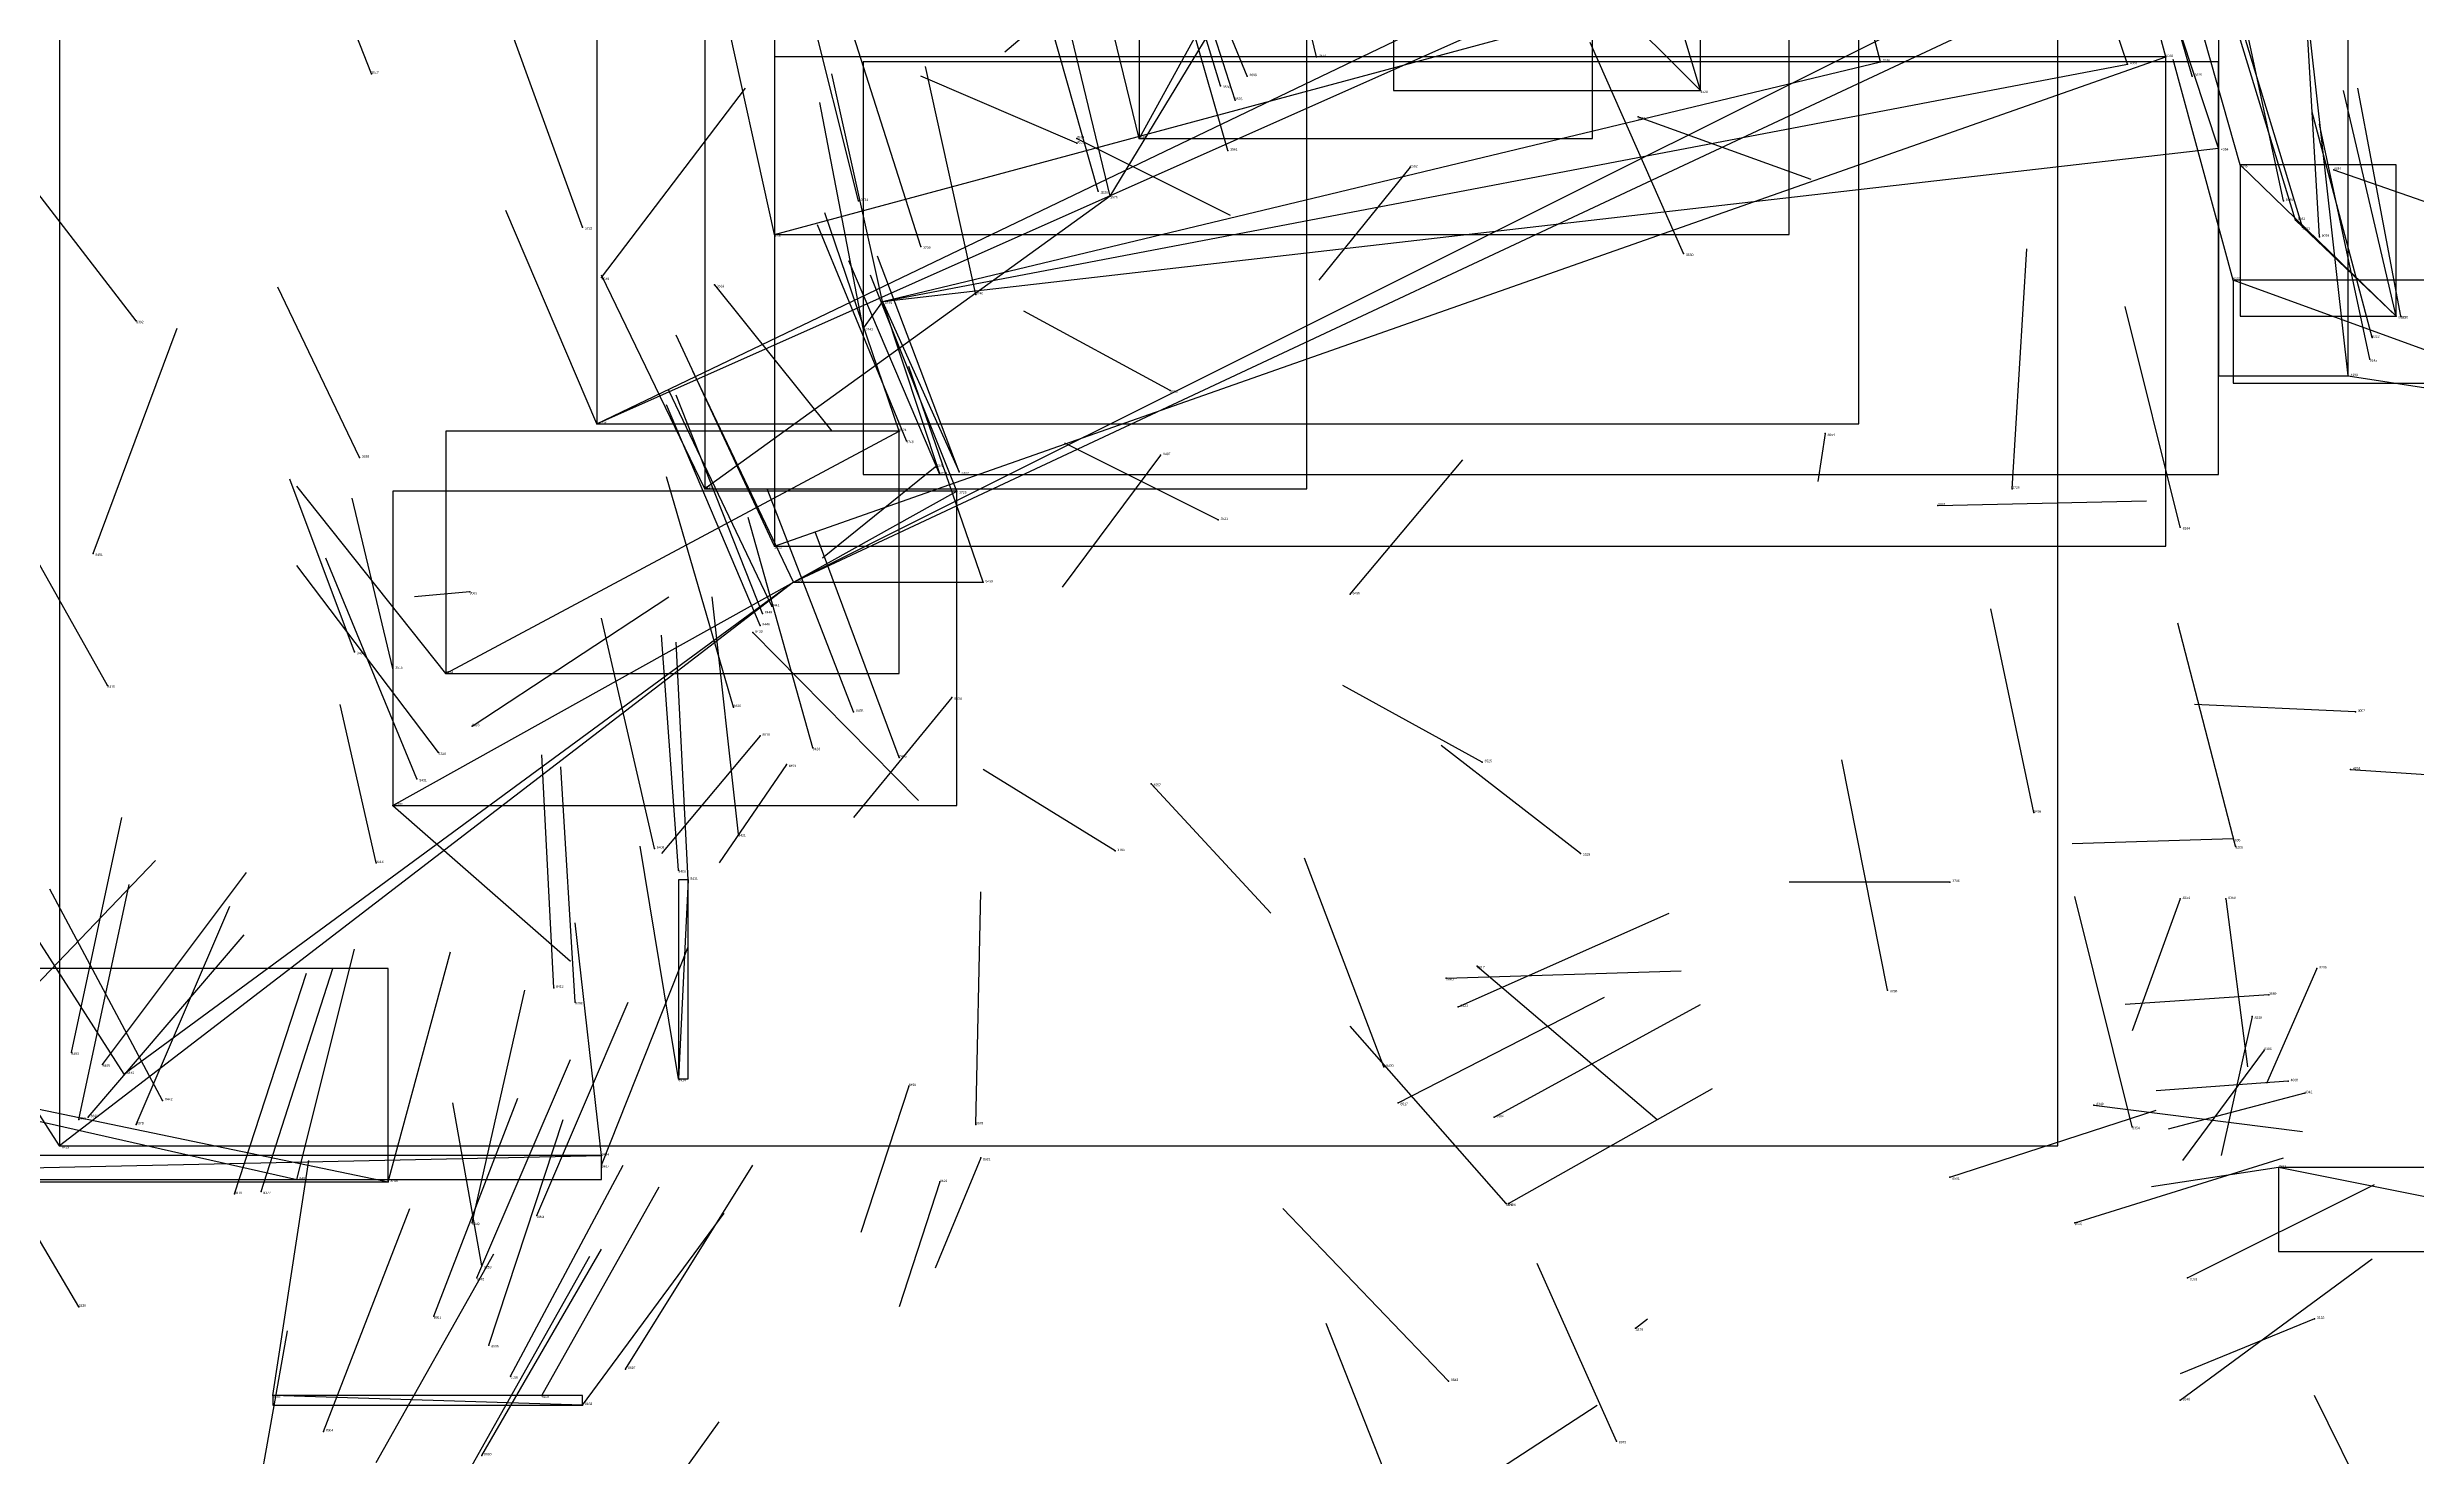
# Model space of a CAD drawing. Extents: x 59.1 to 70.8, y 600.3 to 605.1.
# Drawn here: x 64.146 to 65.134, y 602.588 to 603.175 of the extents above; entities that cross this region are included whole.
import ezdxf

# ---------------------------------------------------------------- set-up
doc = ezdxf.new("R2010")
doc.units = 0
for name, color, linetype in [('Clients', 3, 'CONTINUOUS'), ('Facilities', 3, 'CONTINUOUS'), ('Facilities_lines', 3, 'CONTINUOUS'), ('Min_max_boxes', 1, 'CONTINUOUS'), ('Normals', 1, 'CONTINUOUS'), ('Source_points', 5, 'CONTINUOUS'), ('Text', 3, 'CONTINUOUS')]:
    doc.layers.add(name, color=color, linetype=linetype)

msp = doc.modelspace()

# ---------------------------------------------------------------- linework, layer by layer
at = {"layer": 'Clients', "color": 5}
for p in [(65.029, 603.171, 458.54), (64.91, 603.169, 458.03), (65.013, 603.168, 458.215), (64.835, 603.157, 457.538), (64.601, 603.137, 457.957), (65.051, 603.133, 458.344), (65.06, 603.126, 458.412), (65.083, 603.103, 458.548), (65.057, 603.078, 458.532), (64.486, 603.058, 458.151), (64.501, 603.015, 458.527), (64.518, 602.997, 458.444), (64.526, 602.998, 458.434), (64.42, 602.991, 458.473), (64.525, 602.99, 458.229), (64.536, 602.952, 458.544), (64.178, 602.747, 458.651), (64.409, 602.745, 459.461), (64.151, 602.717, 458.7), (64.377, 602.713, 459.566), (65.076, 602.708, 455.951), (64.25, 602.703, 460.028), (64.288, 602.702, 460.001), (64.24, 602.613, 460.359)]:
    msp.add_point(p, dxfattribs=at)
at = {"layer": 'Facilities', "color": 3}
for p in [(64.675, 603.171, 457.667), (64.281, 603.164, 455.134), (64.646, 603.163, 457.69), (65.04, 603.163, 458.625), (64.635, 603.159, 457.734), (64.641, 603.153, 457.806), (64.809, 603.146, 455.804), (64.575, 603.137, 455.636), (64.575, 603.135, 455.712), (64.638, 603.132, 457.774), (64.714, 603.125, 463.073), (65.099, 603.124, 455.774), (64.584, 603.115, 457.745), (64.589, 603.113, 457.974), (64.484, 603.111, 458.294), (65.078, 603.111, 463.099), (64.369, 603.1, 458.104), (64.449, 603.097, 458.073), (64.51, 603.092, 458.384), (65.086, 603.1, 458.62), (65.093, 603.096, 462.201), (64.828, 603.089, 457.569), (64.377, 603.079, 462.535), (64.424, 603.076, 455.082), (64.533, 603.072, 458.014), (64.494, 603.069, 458.096), (65.125, 603.063, 458.732), (65.127, 603.063, 458.824), (64.183, 603.061, 459.113), (65.115, 603.054, 458.899), (65.114, 603.045, 463.04), (65.105, 603.038, 455.918), (64.614, 603.032, 455.61), (64.375, 603.018, 458.308), (64.887, 603.014, 460.779), (64.276, 603.004, 455.161), (64.504, 603.011, 458.232), (64.61, 603.005, 462.972), (64.516, 603, 463.167), (64.934, 602.984, 456.255), (64.965, 602.991, 458.062), (64.634, 602.978, 455.696), (65.035, 602.975, 459.628), (64.165, 602.964, 460.26), (64.449, 602.967, 458.459), (64.322, 602.948, 462.815), (64.457, 602.952, 458.472), (64.689, 602.947, 462.945), (64.443, 602.934, 458.581), (64.444, 602.939, 458.526), (64.448, 602.942, 458.64), (64.44, 602.931, 458.806), (64.274, 602.923, 455.136), (64.29, 602.916, 455.569), (64.312, 602.914, 458.403), (64.171, 602.909, 459.11), (64.523, 602.904, 462.814), (64.432, 602.9, 459.228), (64.482, 602.898, 458.813), (65.108, 602.898, 455.933), (64.323, 602.892, 461.565), (64.443, 602.888, 462.81), (64.309, 602.881, 458.287), (64.454, 602.876, 463.045), (64.465, 602.883, 458.866), (64.501, 602.879, 458.789), (64.744, 602.877, 455.986), (64.3, 602.87, 458.898), (64.606, 602.868, 455.636), (65.106, 602.874, 456.246), (64.29, 602.859, 458.507), (64.974, 602.856, 460.427), (64.434, 602.847, 459.083), (65.057, 602.845, 455.943), (64.283, 602.835, 455.838), (64.399, 602.841, 459.414), (64.591, 602.84, 456.02), (64.785, 602.839, 455.692), (65.058, 602.842, 459.547), (64.409, 602.832, 459.498), (64.413, 602.828, 459.247), (64.939, 602.827, 456.088), (65.035, 602.82, 462.811), (65.054, 602.82, 460.849), (64.729, 602.787, 457.762), (64.742, 602.792, 461.904), (65.092, 602.791, 463.198), (64.357, 602.783, 459.687), (64.366, 602.777, 459.611), (64.913, 602.782, 459.587), (65.072, 602.78, 455.94), (64.734, 602.775, 462.565), (65.065, 602.771, 462.739), (64.156, 602.756, 460.162), (65.07, 602.757, 463.158), (64.169, 602.751, 460.723), (64.703, 602.75, 458.631), (64.194, 602.736, 458.582), (64.505, 602.742, 463.094), (65.08, 602.744, 455.916), (65.087, 602.739, 456.125), (64.159, 602.728, 460.149), (64.163, 602.729, 460.769), (64.183, 602.726, 460.656), (64.533, 602.726, 460.564), (64.709, 602.735, 462.537), (64.749, 602.729, 462.46), (64.999, 602.734, 462.555), (65.015, 602.725, 460.841), (64.377, 602.709, 459.847), (64.535, 602.712, 462.669), (64.224, 602.697, 460.612), (64.235, 602.698, 460.535), (64.518, 602.702, 462.804), (64.939, 602.704, 462.442), (64.35, 602.688, 459.786), (64.754, 602.693, 461.952), (64.755, 602.693, 462.589), (64.323, 602.685, 459.933), (64.991, 602.685, 462.471), (64.327, 602.667, 455.547), (64.325, 602.662, 459.947), (65.038, 602.662, 457.098), (64.159, 602.65, 458.31), (64.307, 602.646, 459.885), (64.808, 602.641, 457.716), (65.091, 602.645, 455.954), (64.33, 602.634, 460.062), (64.339, 602.621, 460.131), (64.387, 602.624, 460.126), (64.73, 602.619, 461.833), (64.352, 602.613, 460.112), (64.369, 602.609, 460.254), (65.035, 602.611, 462.54), (64.261, 602.598, 460.322), (64.327, 602.588, 460.33), (64.8, 602.594, 458.813)]:
    msp.add_point(p, dxfattribs=at)
at = {"layer": 'Facilities_lines', "color": 3}
for p, q in [((65.105, 603.038, 455.918), (65.051, 603.522, 455.83)), ((64.707, 603.285, 457.341), (64.835, 603.157, 457.538)), ((64.375, 603.018, 458.308), (64.901, 603.252, 458.087)), ((64.589, 603.113, 457.974), (64.671, 603.248, 457.505)), ((64.651, 603.228, 457.559), (64.601, 603.137, 457.957)), ((64.375, 603.018, 458.308), (64.777, 603.211, 457.999)), ((64.449, 603.097, 458.073), (64.872, 603.211, 457.974)), ((64.457, 602.952, 458.472), (64.969, 603.208, 458.275)), ((64.457, 602.952, 458.472), (64.984, 603.199, 458.361)), ((64.449, 602.967, 458.459), (65.029, 603.171, 458.54)), ((64.494, 603.069, 458.096), (64.91, 603.169, 458.03)), ((64.494, 603.069, 458.096), (65.013, 603.168, 458.215)), ((64.494, 603.069, 458.096), (65.051, 603.133, 458.344)), ((65.125, 603.063, 458.732), (65.06, 603.126, 458.412)), ((64.589, 603.113, 457.974), (64.42, 602.991, 458.473)), ((65.125, 603.063, 458.732), (65.083, 603.103, 458.548)), ((65.175, 603.035, 458.784), (65.057, 603.078, 458.532)), ((64.494, 603.069, 458.096), (64.486, 603.058, 458.151)), ((64.494, 603.069, 458.096), (64.526, 602.998, 458.434)), ((64.494, 603.069, 458.096), (64.518, 602.997, 458.444)), ((64.312, 602.914, 458.403), (64.501, 603.015, 458.527)), ((64.29, 602.859, 458.507), (64.525, 602.99, 458.229)), ((64.457, 602.952, 458.472), (64.151, 602.717, 458.7)), ((64.457, 602.952, 458.472), (64.178, 602.747, 458.651)), ((64.457, 602.952, 458.472), (64.536, 602.952, 458.544)), ((64.413, 602.828, 459.247), (64.409, 602.745, 459.461)), ((63.861, 602.791, 459.845), (64.25, 602.703, 460.028)), ((63.861, 602.791, 459.845), (64.288, 602.702, 460.001)), ((63.91, 602.703, 459.729), (64.377, 602.713, 459.566)), ((65.251, 602.673, 456.144), (65.076, 602.708, 455.951)), ((64.369, 602.609, 460.254), (64.24, 602.613, 460.359))]:
    msp.add_line(p, q, dxfattribs=at)
at = {"layer": 'Min_max_boxes', "color": 1}
for p, q in [((65.051, 603.522, 455.83), (65.051, 603.038, 455.83)), ((65.051, 603.522, 455.918), (65.051, 603.038, 455.918)), ((65.105, 603.038, 455.83), (65.105, 603.522, 455.83)), ((65.105, 603.038, 455.918), (65.105, 603.522, 455.918)), ((64.601, 603.286, 457.533), (64.601, 603.137, 457.533)), ((64.601, 603.286, 457.957), (64.601, 603.137, 457.957)), ((64.707, 603.285, 457.341), (64.707, 603.157, 457.341)), ((64.707, 603.285, 457.538), (64.707, 603.157, 457.538)), ((64.79, 603.137, 457.533), (64.79, 603.286, 457.533)), ((64.79, 603.137, 457.957), (64.79, 603.286, 457.957)), ((64.835, 603.157, 457.341), (64.835, 603.285, 457.341)), ((64.835, 603.157, 457.538), (64.835, 603.285, 457.538)), ((64.375, 603.252, 457.999), (64.375, 603.018, 457.999)), ((64.375, 603.252, 458.308), (64.375, 603.018, 458.308)), ((64.901, 603.018, 457.999), (64.901, 603.252, 457.999)), ((64.901, 603.018, 458.308), (64.901, 603.252, 458.308)), ((64.42, 603.248, 457.505), (64.42, 602.991, 457.505)), ((64.42, 603.248, 458.473), (64.42, 602.991, 458.473)), ((64.671, 602.991, 457.505), (64.671, 603.248, 457.505)), ((64.671, 602.991, 458.473), (64.671, 603.248, 458.473)), ((64.449, 603.211, 457.974), (64.449, 603.097, 457.974)), ((64.449, 603.211, 458.073), (64.449, 603.097, 458.073)), ((64.872, 603.097, 457.974), (64.872, 603.211, 457.974)), ((64.872, 603.097, 458.073), (64.872, 603.211, 458.073)), ((64.151, 603.208, 458.275), (64.151, 602.717, 458.275)), ((64.151, 603.208, 458.7), (64.151, 602.717, 458.7)), ((64.984, 602.717, 458.275), (64.984, 603.208, 458.275)), ((64.984, 602.717, 458.7), (64.984, 603.208, 458.7)), ((65.029, 603.171, 458.459), (64.449, 603.171, 458.459)), ((64.449, 603.171, 458.459), (64.449, 602.967, 458.459)), ((65.029, 603.171, 458.54), (64.449, 603.171, 458.54)), ((64.449, 603.171, 458.54), (64.449, 602.967, 458.54)), ((64.449, 603.171, 458.459), (64.449, 603.171, 458.54)), ((65.029, 602.967, 458.459), (65.029, 603.171, 458.459)), ((65.029, 602.967, 458.54), (65.029, 603.171, 458.54)), ((65.029, 603.171, 458.459), (65.029, 603.171, 458.54)), ((65.051, 603.169, 458.03), (64.486, 603.169, 458.03)), ((64.486, 603.169, 458.03), (64.486, 602.997, 458.03)), ((65.051, 603.169, 458.444), (64.486, 603.169, 458.444)), ((64.486, 603.169, 458.444), (64.486, 602.997, 458.444)), ((64.486, 603.169, 458.03), (64.486, 603.169, 458.444)), ((65.051, 602.997, 458.03), (65.051, 603.169, 458.03)), ((65.051, 602.997, 458.444), (65.051, 603.169, 458.444)), ((65.051, 603.169, 458.03), (65.051, 603.169, 458.444)), ((64.707, 603.157, 457.341), (64.835, 603.157, 457.341)), ((64.707, 603.157, 457.538), (64.835, 603.157, 457.538)), ((64.707, 603.157, 457.341), (64.707, 603.157, 457.538)), ((64.835, 603.157, 457.341), (64.835, 603.157, 457.538)), ((64.601, 603.137, 457.533), (64.79, 603.137, 457.533)), ((64.601, 603.137, 457.957), (64.79, 603.137, 457.957)), ((64.601, 603.137, 457.533), (64.601, 603.137, 457.957)), ((64.79, 603.137, 457.533), (64.79, 603.137, 457.957)), ((65.125, 603.126, 458.412), (65.06, 603.126, 458.412)), ((65.06, 603.126, 458.412), (65.06, 603.063, 458.412)), ((65.125, 603.126, 458.732), (65.06, 603.126, 458.732)), ((65.06, 603.126, 458.732), (65.06, 603.063, 458.732)), ((65.06, 603.126, 458.412), (65.06, 603.126, 458.732)), ((65.125, 603.063, 458.412), (65.125, 603.126, 458.412)), ((65.125, 603.063, 458.732), (65.125, 603.126, 458.732)), ((65.125, 603.126, 458.412), (65.125, 603.126, 458.732)), ((64.449, 603.097, 457.974), (64.872, 603.097, 457.974)), ((64.449, 603.097, 458.073), (64.872, 603.097, 458.073)), ((64.449, 603.097, 457.974), (64.449, 603.097, 458.073)), ((64.872, 603.097, 457.974), (64.872, 603.097, 458.073)), ((65.175, 603.078, 458.532), (65.057, 603.078, 458.532)), ((65.057, 603.078, 458.532), (65.057, 603.035, 458.532)), ((65.175, 603.078, 458.784), (65.057, 603.078, 458.784)), ((65.057, 603.078, 458.784), (65.057, 603.035, 458.784)), ((65.057, 603.078, 458.532), (65.057, 603.078, 458.784)), ((65.06, 603.063, 458.412), (65.125, 603.063, 458.412)), ((65.06, 603.063, 458.732), (65.125, 603.063, 458.732)), ((65.06, 603.063, 458.412), (65.06, 603.063, 458.732)), ((65.125, 603.063, 458.412), (65.125, 603.063, 458.732)), ((65.051, 603.038, 455.83), (65.105, 603.038, 455.83)), ((65.051, 603.038, 455.918), (65.105, 603.038, 455.918)), ((65.051, 603.038, 455.83), (65.051, 603.038, 455.918)), ((65.057, 603.035, 458.532), (65.175, 603.035, 458.532)), ((65.057, 603.035, 458.784), (65.175, 603.035, 458.784)), ((65.057, 603.035, 458.532), (65.057, 603.035, 458.784)), ((65.105, 603.038, 455.83), (65.105, 603.038, 455.918)), ((64.501, 603.015, 458.403), (64.312, 603.015, 458.403)), ((64.312, 603.015, 458.403), (64.312, 602.914, 458.403)), ((64.501, 603.015, 458.527), (64.312, 603.015, 458.527)), ((64.312, 603.015, 458.527), (64.312, 602.914, 458.527)), ((64.312, 603.015, 458.403), (64.312, 603.015, 458.527)), ((64.375, 603.018, 457.999), (64.901, 603.018, 457.999)), ((64.375, 603.018, 458.308), (64.901, 603.018, 458.308)), ((64.375, 603.018, 457.999), (64.375, 603.018, 458.308)), ((64.501, 602.914, 458.403), (64.501, 603.015, 458.403)), ((64.501, 602.914, 458.527), (64.501, 603.015, 458.527)), ((64.501, 603.015, 458.403), (64.501, 603.015, 458.527)), ((64.901, 603.018, 457.999), (64.901, 603.018, 458.308)), ((64.486, 602.997, 458.03), (65.051, 602.997, 458.03)), ((64.486, 602.997, 458.444), (65.051, 602.997, 458.444)), ((64.486, 602.997, 458.03), (64.486, 602.997, 458.444)), ((65.051, 602.997, 458.03), (65.051, 602.997, 458.444)), ((64.525, 602.99, 458.229), (64.29, 602.99, 458.229)), ((64.29, 602.99, 458.229), (64.29, 602.859, 458.229)), ((64.525, 602.99, 458.507), (64.29, 602.99, 458.507)), ((64.29, 602.99, 458.507), (64.29, 602.859, 458.507)), ((64.29, 602.99, 458.229), (64.29, 602.99, 458.507)), ((64.42, 602.991, 457.505), (64.671, 602.991, 457.505)), ((64.42, 602.991, 458.473), (64.671, 602.991, 458.473)), ((64.42, 602.991, 457.505), (64.42, 602.991, 458.473)), ((64.525, 602.859, 458.229), (64.525, 602.99, 458.229)), ((64.525, 602.859, 458.507), (64.525, 602.99, 458.507)), ((64.525, 602.99, 458.229), (64.525, 602.99, 458.507)), ((64.671, 602.991, 457.505), (64.671, 602.991, 458.473)), ((64.449, 602.967, 458.459), (65.029, 602.967, 458.459)), ((64.449, 602.967, 458.54), (65.029, 602.967, 458.54)), ((64.449, 602.967, 458.459), (64.449, 602.967, 458.54)), ((65.029, 602.967, 458.459), (65.029, 602.967, 458.54)), ((64.312, 602.914, 458.403), (64.501, 602.914, 458.403)), ((64.312, 602.914, 458.527), (64.501, 602.914, 458.527)), ((64.312, 602.914, 458.403), (64.312, 602.914, 458.527)), ((64.501, 602.914, 458.403), (64.501, 602.914, 458.527)), ((64.29, 602.859, 458.229), (64.525, 602.859, 458.229)), ((64.29, 602.859, 458.507), (64.525, 602.859, 458.507)), ((64.29, 602.859, 458.229), (64.29, 602.859, 458.507)), ((64.525, 602.859, 458.229), (64.525, 602.859, 458.507)), ((64.413, 602.828, 459.247), (64.409, 602.828, 459.247)), ((64.409, 602.828, 459.247), (64.409, 602.745, 459.247)), ((64.413, 602.828, 459.461), (64.409, 602.828, 459.461)), ((64.409, 602.828, 459.461), (64.409, 602.745, 459.461)), ((64.409, 602.828, 459.247), (64.409, 602.828, 459.461)), ((64.413, 602.745, 459.247), (64.413, 602.828, 459.247)), ((64.413, 602.745, 459.461), (64.413, 602.828, 459.461)), ((64.413, 602.828, 459.247), (64.413, 602.828, 459.461)), ((64.288, 602.791, 459.845), (63.861, 602.791, 459.845)), ((64.288, 602.791, 460.028), (63.861, 602.791, 460.028)), ((64.288, 602.702, 459.845), (64.288, 602.791, 459.845)), ((64.288, 602.702, 460.028), (64.288, 602.791, 460.028)), ((64.288, 602.791, 459.845), (64.288, 602.791, 460.028)), ((64.409, 602.745, 459.247), (64.413, 602.745, 459.247)), ((64.409, 602.745, 459.461), (64.413, 602.745, 459.461)), ((64.409, 602.745, 459.247), (64.409, 602.745, 459.461)), ((64.413, 602.745, 459.247), (64.413, 602.745, 459.461)), ((64.151, 602.717, 458.275), (64.984, 602.717, 458.275)), ((64.151, 602.717, 458.7), (64.984, 602.717, 458.7)), ((64.151, 602.717, 458.275), (64.151, 602.717, 458.7)), ((64.984, 602.717, 458.275), (64.984, 602.717, 458.7)), ((64.377, 602.713, 459.566), (63.91, 602.713, 459.566)), ((64.377, 602.713, 459.729), (63.91, 602.713, 459.729)), ((64.377, 602.703, 459.566), (64.377, 602.713, 459.566)), ((64.377, 602.703, 459.729), (64.377, 602.713, 459.729)), ((64.377, 602.713, 459.566), (64.377, 602.713, 459.729)), ((65.251, 602.708, 455.951), (65.076, 602.708, 455.951)), ((65.076, 602.708, 455.951), (65.076, 602.673, 455.951)), ((65.251, 602.708, 456.144), (65.076, 602.708, 456.144)), ((65.076, 602.708, 456.144), (65.076, 602.673, 456.144)), ((65.076, 602.708, 455.951), (65.076, 602.708, 456.144)), ((63.861, 602.702, 459.845), (64.288, 602.702, 459.845)), ((63.861, 602.702, 460.028), (64.288, 602.702, 460.028)), ((63.91, 602.703, 459.566), (64.377, 602.703, 459.566)), ((63.91, 602.703, 459.729), (64.377, 602.703, 459.729)), ((64.288, 602.702, 459.845), (64.288, 602.702, 460.028)), ((64.377, 602.703, 459.566), (64.377, 602.703, 459.729)), ((65.076, 602.673, 455.951), (65.251, 602.673, 455.951)), ((65.076, 602.673, 456.144), (65.251, 602.673, 456.144)), ((65.076, 602.673, 455.951), (65.076, 602.673, 456.144)), ((64.369, 602.613, 460.254), (64.24, 602.613, 460.254)), ((64.24, 602.613, 460.254), (64.24, 602.609, 460.254)), ((64.369, 602.613, 460.359), (64.24, 602.613, 460.359)), ((64.24, 602.613, 460.359), (64.24, 602.609, 460.359)), ((64.24, 602.613, 460.254), (64.24, 602.613, 460.359)), ((64.24, 602.609, 460.254), (64.369, 602.609, 460.254)), ((64.24, 602.609, 460.359), (64.369, 602.609, 460.359)), ((64.24, 602.609, 460.254), (64.24, 602.609, 460.359)), ((64.369, 602.609, 460.254), (64.369, 602.613, 460.254)), ((64.369, 602.609, 460.359), (64.369, 602.613, 460.359)), ((64.369, 602.613, 460.254), (64.369, 602.613, 460.359)), ((64.369, 602.609, 460.254), (64.369, 602.609, 460.359))]:
    msp.add_line(p, q, dxfattribs=at)
at = {"layer": 'Normals', "color": 1}
for p, q in [((64.675, 603.171, 457.667), (64.652, 603.267, 457.685)), ((64.91, 603.169, 458.03), (64.885, 603.264, 458.05)), ((65.013, 603.168, 458.215), (64.982, 603.26, 458.239)), ((65.029, 603.171, 458.54), (65.004, 603.264, 458.567)), ((64.635, 603.159, 457.734), (64.606, 603.253, 457.753)), ((64.646, 603.163, 457.69), (64.609, 603.254, 457.709)), ((64.835, 603.157, 457.538), (64.807, 603.251, 457.558)), ((65.04, 603.163, 458.625), (65.013, 603.257, 458.648)), ((64.641, 603.153, 457.806), (64.611, 603.247, 457.823)), ((64.281, 603.164, 455.134), (64.253, 603.236, 455.198)), ((64.601, 603.137, 457.957), (64.578, 603.232, 457.976)), ((64.638, 603.132, 457.774), (64.611, 603.226, 457.794)), ((65.051, 603.133, 458.344), (65.021, 603.224, 458.372)), ((64.584, 603.115, 457.745), (64.557, 603.21, 457.762)), ((65.06, 603.126, 458.412), (65.034, 603.218, 458.442)), ((64.484, 603.111, 458.294), (64.461, 603.203, 458.325)), ((64.584, 603.206, 463.169), (64.545, 603.173, 463.255)), ((64.589, 603.113, 457.974), (64.566, 603.208, 457.993)), ((65.078, 603.111, 463.099), (65.057, 603.209, 463.106)), ((64.369, 603.1, 458.104), (64.336, 603.191, 458.13)), ((64.449, 603.097, 458.073), (64.428, 603.192, 458.098)), ((65.083, 603.103, 458.548), (65.055, 603.195, 458.575)), ((65.086, 603.1, 458.62), (65.058, 603.192, 458.646)), ((64.51, 603.092, 458.384), (64.481, 603.183, 458.413)), ((65.093, 603.096, 462.201), (65.088, 603.181, 462.148)), ((64.828, 603.089, 457.569), (64.789, 603.177, 457.595)), ((64.494, 603.069, 458.096), (64.473, 603.164, 458.119)), ((64.575, 603.135, 455.712), (64.51, 603.163, 455.782)), ((64.533, 603.072, 458.014), (64.512, 603.167, 458.037)), ((65.057, 603.078, 458.532), (65.032, 603.17, 458.563)), ((64.377, 603.079, 462.535), (64.437, 603.158, 462.546)), ((64.486, 603.058, 458.151), (64.468, 603.152, 458.178)), ((65.125, 603.063, 458.732), (65.103, 603.157, 458.757)), ((65.127, 603.063, 458.824), (65.109, 603.158, 458.85)), ((64.809, 603.146, 455.804), (64.881, 603.12, 455.74)), ((65.115, 603.054, 458.899), (65.09, 603.148, 458.923)), ((65.114, 603.045, 463.04), (65.093, 603.143, 463.047)), ((64.183, 603.061, 459.113), (64.122, 603.14, 459.109)), ((64.575, 603.137, 455.636), (64.639, 603.105, 455.567)), ((64.714, 603.125, 463.073), (64.676, 603.078, 463.153)), ((65.099, 603.124, 455.774), (65.179, 603.096, 455.721)), ((64.375, 603.018, 458.308), (64.337, 603.107, 458.334)), ((64.501, 603.015, 458.527), (64.47, 603.106, 458.555)), ((64.504, 603.011, 458.232), (64.467, 603.101, 458.257)), ((64.518, 602.997, 458.444), (64.48, 603.086, 458.469)), ((64.526, 602.998, 458.434), (64.492, 603.088, 458.461)), ((64.965, 602.991, 458.062), (64.971, 603.091, 458.058)), ((64.276, 603.004, 455.161), (64.242, 603.075, 455.223)), ((64.42, 602.991, 458.473), (64.377, 603.08, 458.489)), ((64.424, 603.076, 455.082), (64.473, 603.015, 455.02)), ((64.525, 602.99, 458.229), (64.489, 603.08, 458.254)), ((64.614, 603.032, 455.61), (64.553, 603.065, 455.682)), ((65.035, 602.975, 459.628), (65.012, 603.067, 459.66)), ((64.165, 602.964, 460.26), (64.2, 603.058, 460.261)), ((64.449, 602.967, 458.459), (64.408, 603.055, 458.483)), ((64.536, 602.952, 458.544), (64.505, 603.042, 458.573)), ((64.457, 602.952, 458.472), (64.415, 603.04, 458.494)), ((65.105, 603.038, 455.918), (65.19, 603.025, 455.868)), ((64.443, 602.934, 458.581), (64.404, 603.026, 458.589)), ((64.448, 602.942, 458.64), (64.405, 603.032, 458.643)), ((64.444, 602.939, 458.526), (64.408, 603.03, 458.548)), ((64.887, 603.014, 460.779), (64.884, 602.994, 460.877)), ((64.61, 603.005, 462.972), (64.569, 602.95, 463.045)), ((64.634, 602.978, 455.696), (64.57, 603.01, 455.766)), ((64.689, 602.947, 462.945), (64.736, 603.003, 462.877)), ((64.171, 602.909, 459.11), (64.122, 602.996, 459.112)), ((64.274, 602.923, 455.136), (64.247, 602.995, 455.2)), ((64.432, 602.9, 459.228), (64.404, 602.996, 459.239)), ((64.516, 603, 463.167), (64.469, 602.962, 463.246)), ((64.312, 602.914, 458.403), (64.25, 602.992, 458.413)), ((64.29, 602.916, 455.569), (64.273, 602.987, 455.638)), ((64.482, 602.898, 458.813), (64.446, 602.991, 458.81)), ((64.934, 602.984, 456.255), (65.021, 602.986, 456.206)), ((64.465, 602.883, 458.866), (64.438, 602.979, 458.873)), ((64.501, 602.879, 458.789), (64.466, 602.973, 458.789)), ((64.309, 602.881, 458.287), (64.25, 602.959, 458.307)), ((64.3, 602.87, 458.898), (64.262, 602.962, 458.899)), ((64.322, 602.948, 462.815), (64.299, 602.946, 462.912)), ((64.323, 602.892, 461.565), (64.405, 602.946, 461.545)), ((64.434, 602.847, 459.083), (64.423, 602.946, 459.094)), ((64.399, 602.841, 459.414), (64.377, 602.937, 459.433)), ((64.974, 602.856, 460.427), (64.956, 602.941, 460.377)), ((65.058, 602.842, 459.547), (65.034, 602.935, 459.575)), ((64.409, 602.832, 459.498), (64.402, 602.93, 459.517)), ((64.413, 602.828, 459.247), (64.408, 602.927, 459.261)), ((64.44, 602.931, 458.806), (64.509, 602.861, 458.824)), ((64.523, 602.904, 462.814), (64.482, 602.854, 462.891)), ((64.744, 602.877, 455.986), (64.686, 602.909, 456.061)), ((64.283, 602.835, 455.838), (64.268, 602.901, 455.912)), ((65.108, 602.898, 455.933), (65.041, 602.901, 456.008)), ((64.443, 602.888, 462.81), (64.402, 602.839, 462.886)), ((64.785, 602.839, 455.692), (64.727, 602.884, 455.76)), ((64.357, 602.783, 459.687), (64.352, 602.88, 459.71)), ((64.366, 602.777, 459.611), (64.36, 602.875, 459.63)), ((64.454, 602.876, 463.045), (64.426, 602.835, 463.132)), ((64.913, 602.782, 459.587), (64.894, 602.878, 459.61)), ((64.591, 602.84, 456.02), (64.536, 602.874, 456.096)), ((64.606, 602.868, 455.636), (64.656, 602.814, 455.568)), ((65.106, 602.874, 456.246), (65.197, 602.868, 456.205)), ((64.29, 602.859, 458.507), (64.364, 602.794, 458.522)), ((64.156, 602.756, 460.162), (64.177, 602.854, 460.168)), ((65.057, 602.845, 455.943), (64.99, 602.843, 456.017)), ((64.122, 602.764, 460.865), (64.191, 602.836, 460.858)), ((64.409, 602.745, 459.461), (64.393, 602.842, 459.48)), ((64.703, 602.75, 458.631), (64.67, 602.837, 458.669)), ((64.178, 602.747, 458.651), (64.124, 602.831, 458.641)), ((64.159, 602.728, 460.149), (64.18, 602.826, 460.156)), ((64.169, 602.751, 460.723), (64.229, 602.831, 460.724)), ((64.939, 602.827, 456.088), (64.872, 602.827, 456.163)), ((64.194, 602.736, 458.582), (64.147, 602.824, 458.583)), ((64.183, 602.726, 460.656), (64.222, 602.817, 460.673)), ((64.533, 602.726, 460.564), (64.535, 602.823, 460.587)), ((65.015, 602.725, 460.841), (64.991, 602.821, 460.857)), ((65.035, 602.82, 462.811), (65.015, 602.765, 462.892)), ((65.054, 602.82, 460.849), (65.063, 602.75, 460.92)), ((64.163, 602.729, 460.769), (64.228, 602.805, 460.768)), ((64.377, 602.713, 459.566), (64.366, 602.81, 459.586)), ((64.734, 602.775, 462.565), (64.822, 602.814, 462.592)), ((64.151, 602.717, 458.7), (64.097, 602.801, 458.69)), ((64.25, 602.703, 460.028), (64.274, 602.799, 460.039)), ((64.288, 602.702, 460.001), (64.314, 602.798, 460.014)), ((64.377, 602.709, 459.847), (64.413, 602.8, 459.866)), ((64.224, 602.697, 460.612), (64.254, 602.789, 460.637)), ((64.235, 602.698, 460.535), (64.265, 602.791, 460.557)), ((64.729, 602.787, 457.762), (64.827, 602.79, 457.783)), ((64.742, 602.792, 461.904), (64.817, 602.728, 461.919)), ((65.092, 602.791, 463.198), (65.071, 602.743, 463.283)), ((64.323, 602.685, 459.933), (64.345, 602.782, 459.948)), ((64.35, 602.688, 459.786), (64.388, 602.777, 459.809)), ((64.709, 602.735, 462.537), (64.795, 602.779, 462.563)), ((64.749, 602.729, 462.46), (64.835, 602.776, 462.48)), ((65.072, 602.78, 455.94), (65.012, 602.776, 456.02)), ((64.754, 602.693, 461.952), (64.689, 602.767, 461.938)), ((65.065, 602.771, 462.739), (65.052, 602.713, 462.819)), ((65.07, 602.757, 463.158), (65.036, 602.711, 463.24)), ((64.325, 602.662, 459.947), (64.364, 602.753, 459.959)), ((64.159, 602.65, 458.31), (64.108, 602.736, 458.316)), ((64.307, 602.646, 459.885), (64.342, 602.737, 459.909)), ((64.505, 602.742, 463.094), (64.485, 602.681, 463.171)), ((64.755, 602.693, 462.589), (64.84, 602.741, 462.61)), ((65.08, 602.744, 455.916), (65.025, 602.74, 455.999)), ((65.087, 602.739, 456.125), (65.03, 602.724, 456.206)), ((64.327, 602.667, 455.547), (64.315, 602.735, 455.619)), ((64.33, 602.634, 460.062), (64.361, 602.728, 460.072)), ((64.939, 602.704, 462.442), (65.025, 602.732, 462.485)), ((64.999, 602.734, 462.555), (65.086, 602.723, 462.604)), ((64.24, 602.613, 460.359), (64.255, 602.711, 460.373)), ((64.339, 602.621, 460.131), (64.386, 602.709, 460.134)), ((64.387, 602.624, 460.126), (64.44, 602.709, 460.134)), ((64.535, 602.712, 462.669), (64.516, 602.666, 462.756)), ((64.991, 602.685, 462.471), (65.078, 602.712, 462.512)), ((65.076, 602.708, 455.951), (65.023, 602.7, 456.036)), ((64.352, 602.613, 460.112), (64.401, 602.7, 460.119)), ((64.518, 602.702, 462.804), (64.501, 602.65, 462.888)), ((65.038, 602.662, 457.098), (65.116, 602.701, 457.146)), ((64.261, 602.598, 460.322), (64.297, 602.691, 460.33)), ((64.369, 602.609, 460.254), (64.428, 602.689, 460.256)), ((64.73, 602.619, 461.833), (64.661, 602.691, 461.838)), ((64.283, 602.585, 460.295), (64.332, 602.672, 460.304)), ((64.323, 602.584, 460.273), (64.372, 602.671, 460.282)), ((64.327, 602.588, 460.33), (64.377, 602.674, 460.34)), ((64.8, 602.594, 458.813), (64.767, 602.668, 458.871)), ((65.035, 602.611, 462.54), (65.115, 602.67, 462.552)), ((64.229, 602.544, 460.425), (64.246, 602.64, 460.445)), ((64.715, 602.552, 461.764), (64.679, 602.643, 461.782)), ((64.808, 602.641, 457.716), (64.813, 602.645, 457.816)), ((65.091, 602.645, 455.954), (65.035, 602.622, 456.033)), ((64.709, 602.555, 462.637), (64.792, 602.609, 462.651)), ((65.133, 602.528, 459.445), (65.091, 602.613, 459.477)), ((64.369, 602.523, 460.762), (64.426, 602.602, 460.783))]:
    msp.add_line(p, q, dxfattribs=at)
at = {"layer": 'Source_points', "color": 5}
for p in [(64.675, 603.171, 457.667), (65.029, 603.171, 458.54), (64.281, 603.164, 455.134), (64.646, 603.163, 457.69), (64.91, 603.169, 458.03), (65.013, 603.168, 458.215), (65.04, 603.163, 458.625), (64.635, 603.159, 457.734), (64.641, 603.153, 457.806), (64.835, 603.157, 457.538), (64.809, 603.146, 455.804), (64.575, 603.137, 455.636), (64.575, 603.135, 455.712), (64.601, 603.137, 457.957), (64.638, 603.132, 457.774), (65.051, 603.133, 458.344), (64.714, 603.125, 463.073), (65.06, 603.126, 458.412), (65.099, 603.124, 455.774), (64.584, 603.115, 457.745), (64.589, 603.113, 457.974), (64.484, 603.111, 458.294), (65.078, 603.111, 463.099), (65.083, 603.103, 458.548), (64.369, 603.1, 458.104), (64.449, 603.097, 458.073), (64.51, 603.092, 458.384), (65.086, 603.1, 458.62), (65.093, 603.096, 462.201), (64.828, 603.089, 457.569), (64.377, 603.079, 462.535), (64.424, 603.076, 455.082), (64.533, 603.072, 458.014), (65.057, 603.078, 458.532), (64.494, 603.069, 458.096), (65.125, 603.063, 458.732), (65.127, 603.063, 458.824), (64.183, 603.061, 459.113), (64.486, 603.058, 458.151), (65.115, 603.054, 458.899), (65.114, 603.045, 463.04), (65.105, 603.038, 455.918), (64.614, 603.032, 455.61), (64.375, 603.018, 458.308), (64.501, 603.015, 458.527), (64.887, 603.014, 460.779), (64.276, 603.004, 455.161), (64.504, 603.011, 458.232), (64.61, 603.005, 462.972), (64.516, 603, 463.167), (64.518, 602.997, 458.444), (64.526, 602.998, 458.434), (64.42, 602.991, 458.473), (64.525, 602.99, 458.229), (64.934, 602.984, 456.255), (64.965, 602.991, 458.062), (64.634, 602.978, 455.696), (65.035, 602.975, 459.628), (64.165, 602.964, 460.26), (64.449, 602.967, 458.459), (64.322, 602.948, 462.815), (64.457, 602.952, 458.472), (64.536, 602.952, 458.544), (64.689, 602.947, 462.945), (64.443, 602.934, 458.581), (64.444, 602.939, 458.526), (64.448, 602.942, 458.64), (64.44, 602.931, 458.806), (64.274, 602.923, 455.136), (64.29, 602.916, 455.569), (64.312, 602.914, 458.403), (64.171, 602.909, 459.11), (64.523, 602.904, 462.814), (64.432, 602.9, 459.228), (64.482, 602.898, 458.813), (65.108, 602.898, 455.933), (64.323, 602.892, 461.565), (64.443, 602.888, 462.81), (64.309, 602.881, 458.287), (64.454, 602.876, 463.045), (64.465, 602.883, 458.866), (64.501, 602.879, 458.789), (64.744, 602.877, 455.986), (64.3, 602.87, 458.898), (64.606, 602.868, 455.636), (65.106, 602.874, 456.246), (64.29, 602.859, 458.507), (64.974, 602.856, 460.427), (64.434, 602.847, 459.083), (65.057, 602.845, 455.943), (64.283, 602.835, 455.838), (64.399, 602.841, 459.414), (64.591, 602.84, 456.02), (64.785, 602.839, 455.692), (65.058, 602.842, 459.547), (64.409, 602.832, 459.498), (64.413, 602.828, 459.247), (64.939, 602.827, 456.088), (65.035, 602.82, 462.811), (65.054, 602.82, 460.849), (64.729, 602.787, 457.762), (64.742, 602.792, 461.904), (65.092, 602.791, 463.198), (64.357, 602.783, 459.687), (64.366, 602.777, 459.611), (64.913, 602.782, 459.587), (65.072, 602.78, 455.94), (64.734, 602.775, 462.565), (65.065, 602.771, 462.739), (64.156, 602.756, 460.162), (65.07, 602.757, 463.158), (64.169, 602.751, 460.723), (64.178, 602.747, 458.651), (64.703, 602.75, 458.631), (64.194, 602.736, 458.582), (64.409, 602.745, 459.461), (64.505, 602.742, 463.094), (65.08, 602.744, 455.916), (65.087, 602.739, 456.125), (64.159, 602.728, 460.149), (64.163, 602.729, 460.769), (64.183, 602.726, 460.656), (64.533, 602.726, 460.564), (64.709, 602.735, 462.537), (64.749, 602.729, 462.46), (64.999, 602.734, 462.555), (64.151, 602.717, 458.7), (65.015, 602.725, 460.841), (64.377, 602.713, 459.566), (64.377, 602.709, 459.847), (64.535, 602.712, 462.669), (65.076, 602.708, 455.951), (64.224, 602.697, 460.612), (64.235, 602.698, 460.535), (64.25, 602.703, 460.028), (64.288, 602.702, 460.001), (64.518, 602.702, 462.804), (64.939, 602.704, 462.442), (64.35, 602.688, 459.786), (64.754, 602.693, 461.952), (64.755, 602.693, 462.589), (64.323, 602.685, 459.933), (64.991, 602.685, 462.471), (64.327, 602.667, 455.547), (64.325, 602.662, 459.947), (65.038, 602.662, 457.098), (64.159, 602.65, 458.31), (64.307, 602.646, 459.885), (64.808, 602.641, 457.716), (65.091, 602.645, 455.954), (64.33, 602.634, 460.062), (64.339, 602.621, 460.131), (64.387, 602.624, 460.126), (64.73, 602.619, 461.833), (64.24, 602.613, 460.359), (64.352, 602.613, 460.112), (64.369, 602.609, 460.254), (65.035, 602.611, 462.54), (64.261, 602.598, 460.322), (64.327, 602.588, 460.33), (64.8, 602.594, 458.813)]:
    msp.add_point(p, dxfattribs=at)

# ---------------------------------------------------------------- texts
at = {"layer": 'Text', "color": 3}
for s, p in [('3551', (64.676, 603.171, 457.667)), ('8169', (65.029, 603.171, 458.54)), ('3547', (64.281, 603.164, 455.134)), ('3699', (64.647, 603.163, 457.69)), ('3746', (64.911, 603.169, 458.03)), ('4355', (65.014, 603.168, 458.215)), ('8225', (65.041, 603.163, 458.625)), ('3536', (64.636, 603.158, 457.734)), ('3576', (64.641, 603.153, 457.806)), ('3528', (64.835, 603.156, 457.538)), ('3571', (64.809, 603.145, 455.804)), ('3570', (64.575, 603.137, 455.636)), ('3613', (64.575, 603.135, 455.712)), ('3580', (64.601, 603.137, 457.957)), ('3561', (64.639, 603.132, 457.774)), ('4354', (65.052, 603.132, 458.344)), ('8502', (64.714, 603.125, 463.073)), ('4345', (65.06, 603.125, 458.412)), ('4194', (65.099, 603.124, 455.774)), ('3734', (64.485, 603.111, 458.294)), ('3520', (64.585, 603.114, 457.745)), ('3575', (64.589, 603.112, 457.974)), ('8360', (65.079, 603.111, 463.099)), ('8232', (65.084, 603.103, 458.548)), ('3732', (64.37, 603.099, 458.104)), ('3737', (64.449, 603.096, 458.073)), ('3739', (64.511, 603.091, 458.384)), ('8231', (65.086, 603.099, 458.62)), ('8079', (65.094, 603.096, 462.201)), ('3550', (64.829, 603.088, 457.569)), ('8549', (64.377, 603.078, 462.535)), ('3539', (64.425, 603.075, 455.082)), ('3740', (64.533, 603.072, 458.014)), ('8227', (65.057, 603.078, 458.532)), ('3749', (64.495, 603.068, 458.096)), ('8201', (65.126, 603.062, 458.732)), ('8226', (65.127, 603.062, 458.824)), ('8392', (64.183, 603.06, 459.113)), ('3741', (64.487, 603.057, 458.151)), ('8222', (65.115, 603.054, 458.899)), ('8145', (65.114, 603.044, 463.04)), ('4193', (65.106, 603.038, 455.918)), ('3566', (64.614, 603.031, 455.61)), ('3736', (64.376, 603.018, 458.308)), ('8424', (64.501, 603.015, 458.527)), ('8654', (64.888, 603.013, 460.779)), ('3538', (64.277, 603.004, 455.161)), ('3748', (64.504, 603.01, 458.232)), ('8497', (64.611, 603.005, 462.972)), ('8503', (64.516, 603, 463.167)), ('3728', (64.518, 602.997, 458.444)), ('3727', (64.527, 602.997, 458.434)), ('8445', (64.42, 602.991, 458.473)), ('3725', (64.526, 602.989, 458.229)), ('3767', (64.934, 602.984, 456.255)), ('3726', (64.965, 602.991, 458.062)), ('3521', (64.635, 602.978, 455.696)), ('8184', (65.036, 602.974, 459.628)), ('8451', (64.166, 602.963, 460.26)), ('3723', (64.449, 602.966, 458.459)), ('8450', (64.458, 602.952, 458.472)), ('8438', (64.537, 602.952, 458.544)), ('8505', (64.322, 602.947, 462.815)), ('8496', (64.69, 602.947, 462.945)), ('8446', (64.444, 602.934, 458.581)), ('8449', (64.445, 602.939, 458.526)), ('8441', (64.448, 602.942, 458.64)), ('8439', (64.441, 602.931, 458.806)), ('3489', (64.275, 602.922, 455.136)), ('3515', (64.291, 602.916, 455.569)), ('3724', (64.312, 602.914, 458.403)), ('8415', (64.171, 602.908, 459.11)), ('8534', (64.524, 602.903, 462.814)), ('8420', (64.432, 602.9, 459.228)), ('8435', (64.483, 602.898, 458.813)), ('4002', (65.109, 602.898, 455.933)), ('8606', (64.323, 602.892, 461.565)), ('8510', (64.444, 602.888, 462.81)), ('3729', (64.309, 602.88, 458.287)), ('8499', (64.455, 602.875, 463.045)), ('8428', (64.465, 602.882, 458.866)), ('8436', (64.501, 602.879, 458.789)), ('3525', (64.745, 602.877, 455.986)), ('4362', (65.107, 602.874, 456.246)), ('8431', (64.301, 602.869, 458.898)), ('3557', (64.607, 602.867, 455.636)), ('8432', (64.291, 602.859, 458.507)), ('8456', (64.974, 602.856, 460.427)), ('8421', (64.434, 602.846, 459.083)), ('4005', (65.057, 602.844, 455.943)), ('3516', (64.283, 602.835, 455.838)), ('8408', (64.4, 602.841, 459.414)), ('3765', (64.592, 602.84, 456.02)), ('3529', (64.786, 602.838, 455.692)), ('8200', (65.058, 602.841, 459.547)), ('8406', (64.409, 602.831, 459.498)), ('8411', (64.414, 602.828, 459.247)), ('3768', (64.94, 602.827, 456.088)), ('8254', (65.036, 602.82, 462.811)), ('8358', (65.055, 602.82, 460.849)), ('3860', (64.729, 602.786, 457.762)), ('8617', (64.742, 602.791, 461.904)), ('8205', (65.093, 602.791, 463.198)), ('8412', (64.358, 602.783, 459.687)), ('8396', (64.366, 602.776, 459.611)), ('8523', (64.735, 602.775, 462.565)), ('8398', (64.914, 602.781, 459.587)), ('3989', (65.072, 602.78, 455.94)), ('8258', (65.066, 602.77, 462.739)), ('8483', (64.156, 602.755, 460.162)), ('8196', (65.07, 602.757, 463.158)), ('8405', (64.169, 602.75, 460.723)), ('8443', (64.179, 602.747, 458.651)), ('8430', (64.704, 602.75, 458.631)), ('8442', (64.195, 602.736, 458.582)), ('8414', (64.409, 602.744, 459.461)), ('8498', (64.505, 602.742, 463.094)), ('4008', (65.081, 602.744, 455.916)), ('4342', (65.087, 602.739, 456.125)), ('8409', (64.159, 602.728, 460.149)), ('8399', (64.164, 602.729, 460.769)), ('8379', (64.183, 602.726, 460.656)), ('8678', (64.533, 602.726, 460.564)), ('8517', (64.71, 602.734, 462.537)), ('8504', (64.75, 602.729, 462.46)), ('8349', (65, 602.734, 462.555)), ('8429', (64.152, 602.716, 458.7)), ('8354', (65.015, 602.724, 460.841)), ('8404', (64.377, 602.713, 459.566)), ('8407', (64.377, 602.708, 459.847)), ('8531', (64.536, 602.711, 462.669)), ('3993', (65.076, 602.708, 455.951)), ('8879', (64.224, 602.697, 460.612)), ('8377', (64.236, 602.697, 460.535)), ('8481', (64.251, 602.703, 460.028)), ('8485', (64.289, 602.702, 460.001)), ('8521', (64.518, 602.702, 462.804)), ('8501', (64.94, 602.703, 462.442)), ('8953', (64.35, 602.687, 459.786)), ('8841', (64.754, 602.692, 461.952)), ('9096', (64.755, 602.692, 462.589)), ('8949', (64.323, 602.684, 459.933)), ('9246', (64.991, 602.684, 462.471)), ('3253', (64.328, 602.666, 455.547)), ('8945', (64.325, 602.661, 459.947)), ('3193', (65.039, 602.661, 457.098)), ('3230', (64.159, 602.65, 458.31)), ('8951', (64.307, 602.645, 459.885)), ('3279', (64.808, 602.64, 457.716)), ('3163', (65.092, 602.645, 455.954)), ('8905', (64.331, 602.633, 460.062)), ('9156', (64.339, 602.62, 460.131)), ('8897', (64.388, 602.624, 460.126)), ('8843', (64.731, 602.619, 461.833)), ('9155', (64.24, 602.612, 460.359)), ('9148', (64.352, 602.612, 460.112)), ('9168', (64.37, 602.609, 460.254)), ('9248', (65.036, 602.611, 462.54)), ('8904', (64.262, 602.598, 460.322)), ('8900', (64.328, 602.588, 460.33)), ('8970', (64.801, 602.593, 458.813))]:
    msp.add_text(s, height=0.001, dxfattribs=at).set_placement(p)

doc.saveas('drawing.dxf')
